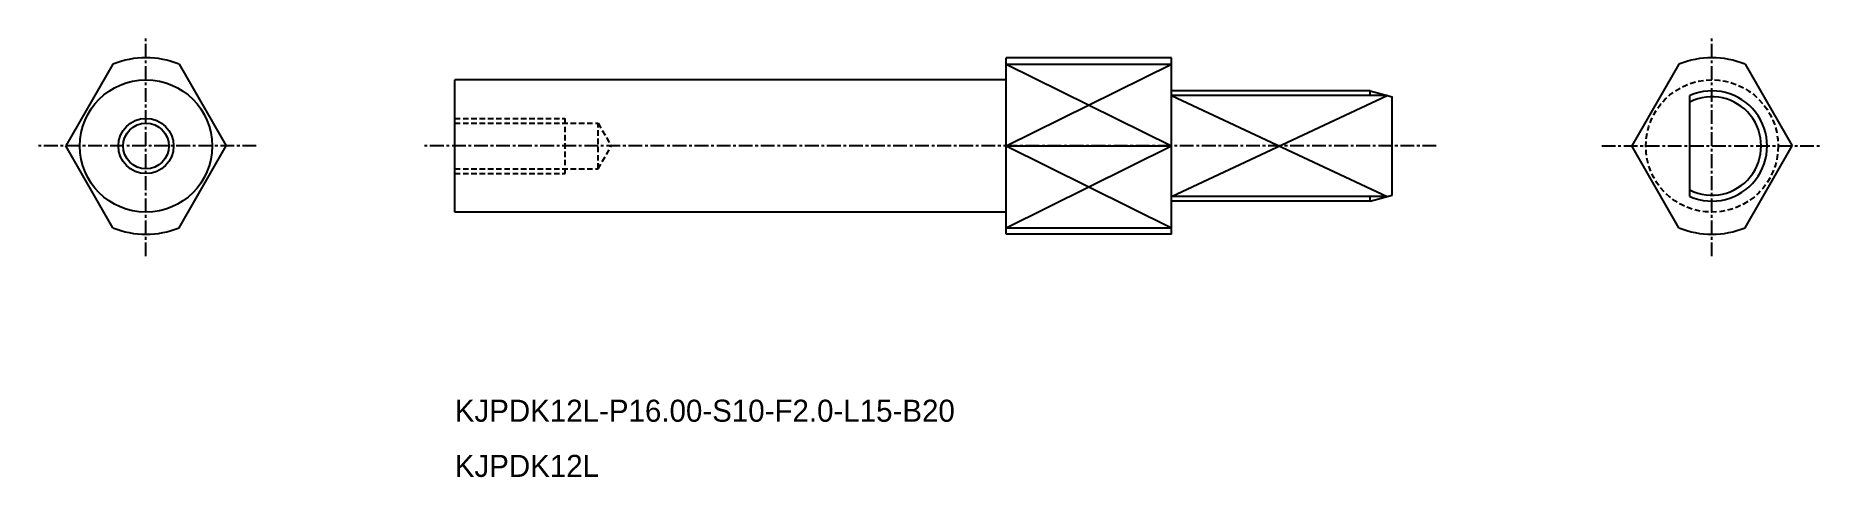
# Model space of a CAD drawing. Extents: x -2539 to -2377, y -805 to -765.
import ezdxf

# ---------------------------------------------------------------- set-up
doc = ezdxf.new("R2010")
doc.units = 0
doc.linetypes.add('CENTER', pattern=[2, 1.25, -0.25, 0.25, -0.25])
doc.linetypes.add('DASHED', pattern=[0.75, 0.5, -0.25])
doc.layers.get('0').update_dxf_attribs({"linetype": 'CONTINUOUS'})
doc.layers.add('CENTER', color=1, linetype='CENTER')

msp = doc.modelspace()

# ---------------------------------------------------------------- linework, layer by layer
at = {"color": 7, "linetype": 'CONTINUOUS'}
for p, q in [((-2531.58, -767.24), (-2535.86, -774.65)), ((-2525.58, -767.24), (-2521.3, -774.65)), ((-2450.58, -782.65), (-2450.58, -766.65)), ((-2435.58, -766.65), (-2450.58, -766.65)), ((-2450.58, -767.24), (-2435.58, -767.24)), ((-2435.58, -782.65), (-2435.58, -766.65)), ((-2389.58, -767.24), (-2393.86, -774.65)), ((-2383.58, -767.24), (-2379.3, -774.65)), ((-2500.58, -780.65), (-2500.58, -768.65)), ((-2450.58, -768.65), (-2500.58, -768.65)), ((-2417.58, -769.65), (-2435.58, -769.65)), ((-2416.02, -770.07), (-2435.58, -770.07)), ((-2417.58, -769.65), (-2415.58, -770.19)), ((-2417.58, -770.07), (-2417.58, -769.65)), ((-2415.58, -779.12), (-2415.58, -770.19)), ((-2388.58, -779.24), (-2388.58, -770.07)), ((-2531.58, -782.07), (-2535.86, -774.65)), ((-2525.58, -782.07), (-2521.3, -774.65)), ((-2450.58, -774.65), (-2435.58, -774.65)), ((-2389.58, -782.07), (-2393.86, -774.65)), ((-2383.58, -782.07), (-2379.3, -774.65)), ((-2417.58, -779.65), (-2415.58, -779.12)), ((-2450.58, -780.65), (-2500.58, -780.65)), ((-2416.02, -779.24), (-2435.58, -779.24)), ((-2417.58, -779.65), (-2435.58, -779.65)), ((-2417.58, -779.65), (-2417.58, -779.24)), ((-2450.58, -782.07), (-2435.58, -782.07)), ((-2435.58, -782.65), (-2450.58, -782.65))]:
    msp.add_line(p, q, dxfattribs=at)
at = {"color": 3, "linetype": 'CONTINUOUS'}
for p, q in [((-2450.58, -774.65), (-2435.58, -767.24)), ((-2450.58, -767.24), (-2435.58, -774.65)), ((-2435.58, -779.24), (-2416.02, -770.07)), ((-2435.58, -770.07), (-2416.02, -779.24)), ((-2450.58, -782.07), (-2435.58, -774.65)), ((-2450.58, -774.65), (-2435.58, -782.07))]:
    msp.add_line(p, q, dxfattribs=at)
at = {"color": 3, "linetype": 'DASHED'}
for p, q in [((-2500.58, -772.15), (-2490.58, -772.15)), ((-2500.58, -772.59), (-2487.58, -772.59)), ((-2490.58, -777.15), (-2490.58, -772.15)), ((-2487.58, -772.59), (-2486.39, -774.65)), ((-2487.58, -776.72), (-2487.58, -772.59)), ((-2487.58, -776.72), (-2486.39, -774.65)), ((-2500.58, -776.72), (-2487.58, -776.72)), ((-2500.58, -777.15), (-2490.58, -777.15))]:
    msp.add_line(p, q, dxfattribs=at)
at = {"color": 7, "linetype": 'CONTINUOUS'}
for radius in [6, 2.07]:
    msp.add_circle((-2528.58, -774.65), radius, dxfattribs=at)
at = {"color": 3, "linetype": 'DASHED'}
msp.add_circle((-2386.58, -774.65), 6, dxfattribs=at)
at = {"color": 3, "linetype": 'CONTINUOUS'}
msp.add_circle((-2528.58, -774.65), 2.5, dxfattribs=at)
at = {"color": 7, "linetype": 'CONTINUOUS'}
for centre, radius, start, end in [((-2528.58, -774.65), 8, 67.9757, 112.0243), ((-2386.58, -774.65), 8, 67.9757, 112.0243), ((-2386.58, -774.65), 5, 246.4218, 113.5782), ((-2386.58, -774.65), 4.46, 243.3834, 116.6166), ((-2528.58, -774.65), 8, 247.9757, 292.0243), ((-2386.58, -774.65), 8, 247.9757, 292.0243)]:
    msp.add_arc(centre, radius, start, end, dxfattribs=at)
at = {"layer": 'CENTER', "color": 1, "linetype": 'CENTER'}
for p, q in [((-2528.58, -784.65), (-2528.58, -764.65)), ((-2386.58, -784.65), (-2386.58, -764.65)), ((-2518.58, -774.65), (-2538.58, -774.65)), ((-2411.58, -774.65), (-2503.58, -774.65)), ((-2396.58, -774.65), (-2376.58, -774.65))]:
    msp.add_line(p, q, dxfattribs=at)

# ---------------------------------------------------------------- texts
at = {"color": 7, "linetype": 'CONTINUOUS'}
for s, p in [('KJPDK12L-P16.00-S10-F2.0-L15-B20', (-2500.58, -799.65)), ('KJPDK12L', (-2500.58, -804.65))]:
    msp.add_text(s, height=2, dxfattribs=at).set_placement(p)

doc.saveas('drawing.dxf')
